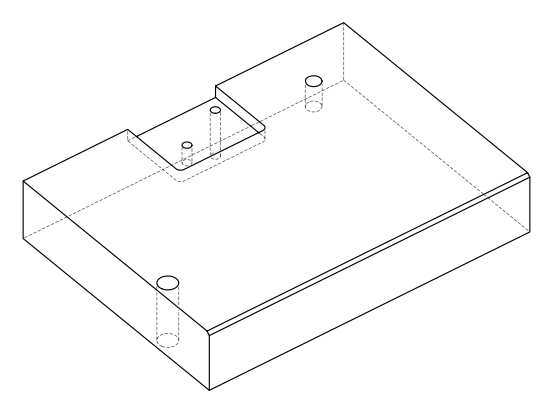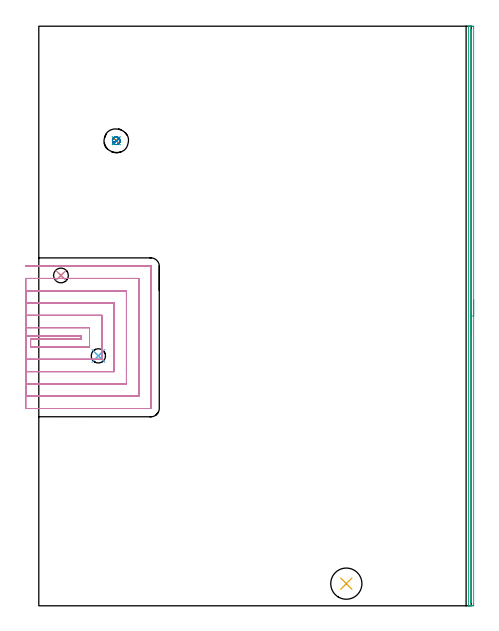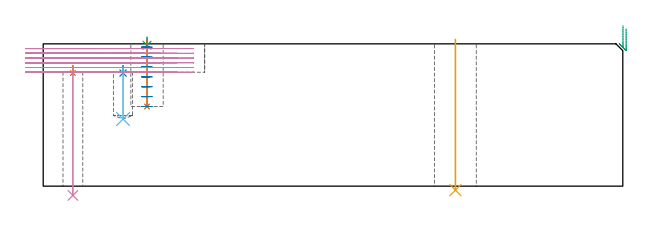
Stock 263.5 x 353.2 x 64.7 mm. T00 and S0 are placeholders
(PLAN: 10 operations, 7 tool changes, 26.4 min)
(1 SPOT_DRILL | STEP1HOLE | NXT0321_9005460120000 | 0.03 min | 1343 mm3)
(2 SPOT_DRILL_1 | STEP1POCKET | NXT0321_9005460120000 | 0.03 min | 1342 mm3)
(3 SPOT_DRILL_2 | STEP1POCKET_1 | NXT0321_9005460120000 | 0.03 min | 2 mm3)
(4 DRILL_THROUGH_HOLE_INTO_CENTER | STEP1HOLE | UGT0301_485 | 0.24 min | 3322 mm3)
(5 INDEXABLE_INSERT_DRILL_THROUGH_HOLE_FROM_SOLID | STEP1HOLE_1 | NXT0302_009 | 0.28 min | 18322 mm3)
(6 DRILL_BLIND_HOLE_INTO_CENTER | STEP1POCKET | NXT0301_058 | 0.1 min | 1235 mm3)
(7 DRILL_BLIND_HOLE_INTO_CENTER_1 | STEP1POCKET_1 | NXT0301_128 | 0.12 min | 3093 mm3)
(8 MILL_ROUGH_BLIND_HOLE_CONTOUR | STEP1POCKET_1 | NXT0201_013 | Spiral | 0.71 min | 1737 mm3)
(9 AREA_MILL | FG_CHAMFER_SURFACE | UGT0205_001 | 5.79 min | 1702 mm3)
(10 MILL_SLOT | SLOT_PARTIAL_RECTANGULAR | NXT0201_013 | Follow Part, ap 2.5, ae 75% | 19.05 min | 88760 mm3)
(TOOL NXT0321_9005460120000 | NC Spot Drill, 142deg, 12mm, Carbide, Uncoated | D12 PA142 FL30 Z2)
(TOOL UGT0301_485 | Carbide Drill 9.0 mm | D9 PA118 FL81 Z2)
(TOOL NXT0302_009 | Index. Insert Drill 19mm [880-D1900L25-05] | D19 PA176 FL95 Z2)
(TOOL NXT0301_058 | Carbide Drill 8.7mm [860.1-0870-026A1-MM 2214] | D8.7 PA140 FL47 Z2)
(TOOL NXT0301_128 | Carbide Drill 12mm [861.1-1200-036A1-GP GC34] | D12 PA150 FL37.4 Z2)
(TOOL NXT0201_013 | ENDMILL 10mm | D10 FL30 Z4)
(TOOL UGT0205_001 | Chamfer Mill 20 x 3 x 45 deg. | D20 FL50 Z2)
(OP 1 SPOT_DRILL)
G17 G21 G94 G90
T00 M6
G54
G17 G0 G90 X13.5 Y201.3 S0 M3
G43 Z74.7 H0
G94 G81 G98 Z51.413 F250. R54.8
G80
M5
M2
(OP 2 SPOT_DRILL_1)
G17 G21 G94 G90
T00 M6
G54
G17 G0 G90 X36.3 Y152.3 S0 M3
G43 Z74.7 H0
G94 G81 G98 Z51.426 F250. R54.8
G80
M5
M2
(OP 3 SPOT_DRILL_2)
G17 G21 G94 G90
T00 M6
G54
G17 G0 G90 X47.2 Y283.4 S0 M3
G43 Z74.7 H0
G94 G81 G98 Z64.067 F250. R67.7
G80
M5
M2
(OP 4 DRILL_THROUGH_HOLE_INTO_CENTER)
G17 G21 G94 G90
T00 M6
G54
G17 G0 G90 X13.5 Y201.3 S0 M3
G43 Z74.7 H0
G94 G73 G98 Z-4.204 F250. Q8.001 R53.8
G80
M5
M2
(OP 5 INDEXABLE_INSERT_DRILL_THROUGH_HOLE_FROM_SOLID)
G17 G21 G94 G90
T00 M6
G54
G17 G0 G90 X187.4 Y13.5 S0 M3
G43 Z74.7 H1
G94 G81 G98 Z-1.832 F250. R66.7
G80
M5
M2
(OP 6 DRILL_BLIND_HOLE_INTO_CENTER)
G17 G21 G94 G90
T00 M6
G54
G17 G0 G90 X36.3 Y152.3 S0 M3
G43 Z74.7 H1
G94 G81 G98 Z30.5 F250. R53.8
G80
M5
M2
(OP 7 DRILL_BLIND_HOLE_INTO_CENTER_1)
G17 G21 G94 G90
T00 M6
G54
G17 G0 G90 X47.2 Y283.4 S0 M3
G43 Z74.7 H1
G94 G81 G98 Z36.2 F250. R66.7
G80
M5
M2
(OP 8 MILL_ROUGH_BLIND_HOLE_CONTOUR)
G17 G21 G94 G90
T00 M6
G54
G17 G0 G90 X47.2 Y283.4 S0 M3
G43 Z74.7 H0
Z63.2
G94 G3 X47.403 Y285.547 R1.083 F250.
X44.892 Y283.84 R2.147
X46.76 Y281.092 R2.35
X44.892 Y283.84 R-2.35
X45.826 Y282.466 R1.175
X47.2 Y283.4 R1.175
G0 Z58.7
G3 X47.403 Y285.547 R1.083
X44.892 Y283.84 R2.147
X46.76 Y281.092 R2.35
X44.892 Y283.84 R-2.35
X45.826 Y282.466 R1.175
X47.2 Y283.4 R1.175
G0 Z54.2
G3 X47.403 Y285.547 R1.083
X44.892 Y283.84 R2.147
X46.76 Y281.092 R2.35
X44.892 Y283.84 R-2.35
X45.826 Y282.466 R1.175
X47.2 Y283.4 R1.175
G0 Z49.7
G3 X47.403 Y285.547 R1.083
X44.892 Y283.84 R2.147
X46.76 Y281.092 R2.35
X44.892 Y283.84 R-2.35
X45.826 Y282.466 R1.175
X47.2 Y283.4 R1.175
G0 Z45.2
G3 X47.403 Y285.547 R1.083
X44.892 Y283.84 R2.147
X46.76 Y281.092 R2.35
X44.892 Y283.84 R-2.35
X45.826 Y282.466 R1.175
X47.2 Y283.4 R1.175
G0 Z40.7
G3 X47.403 Y285.547 R1.083
X44.892 Y283.84 R2.147
X46.76 Y281.092 R2.35
X44.892 Y283.84 R-2.35
X45.826 Y282.466 R1.175
X47.2 Y283.4 R1.175
G0 Z36.2
G3 X47.403 Y285.547 R1.083
X44.892 Y283.84 R2.147
X46.76 Y281.092 R2.35
X44.892 Y283.84 R-2.35
X45.826 Y282.466 R1.175
X47.2 Y283.4 R1.175
G0 Z74.7
M5
M2
(OP 9 AREA_MILL)
G17 G21 G94 G90
T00 M6
G54
G17 G0 G90 X265. Y186.6 S1061 M3
G43 Z74.7 H0
Z71.6
G94 G1 Y186.562 Z70.728 F250.
Y186.448 Z69.864
Y186.259 Z69.012
Y185.997 Z68.18
Y185.663 Z67.374
Y185.26 Z66.6
Y184.792 Z65.864
Y184.26 Z65.172
Y183.671 Z64.529
Y183.028 Z63.94
Y182.336 Z63.408
Y181.6 Z62.94
Y180.826 Z62.537
Y180.02 Z62.203
Y179.188 Z61.941
Y178.337 Z61.752
Y177.472 Z61.638
Y176.6 Z61.6
Y0.618
X264.998 Y0.362
X264.993 Y0.01 Z61.601
X264.751 Y0. Z61.843
X264.215 Z62.382
X263.883 Z62.712
X263.348 Z63.248
X263.016 Z63.578
X262.091 Z64.509
X261.995 Y0.001 Z64.597
X261.945 Y0.003 Z64.646
X261.902 Y0.01 Z64.688
X261.9 Y0.171 Z64.7
Y353.029
X261.903 Y353.19 Z64.688
X261.994 Y353.198 Z64.598
X262.091 Y353.2 Z64.509
X262.353 Z64.246
X263.016 Z63.578
X264.215 Z62.382
X264.751 Y353.196 Z61.843
X264.993 Y353.19 Z61.601
X264.998 Y352.838 Z61.6
X265. Y352.583
Y352.325
Y176.6
X263.586 Z63.014
Y2.711
X263.584 Y2.404 Z63.016
X263.582 Y2.202 Z63.018
X263.579 Y2.019 Z63.021
X263.403 Y2.006 Z63.197
X263.332 Y2.01 Z63.268
X263.321 Y2.014 Z63.279
X263.319 Y2.037 Z63.281
X263.316 Y2.096 Z63.284
X263.315 Y2.404 Z63.285
X263.314 Y2.684 Z63.286
Y350.489
X263.315 Y350.796 Z63.285
X263.318 Y351.076 Z63.282
X263.321 Y351.162 Z63.279
X263.323 Y351.19 Z63.277
X263.344 Y351.192 Z63.256
X263.494 Y351.197 Z63.106
X263.568 Y351.19 Z63.032
X263.579 Y351.186 Z63.021
X263.581 Y351.163 Z63.019
X263.584 Y351.104 Z63.016
X263.585 Y350.796 Z63.015
X263.586 Y350.489 Z63.014
Y176.6
Y175.728 Z63.052
Y174.864 Z63.166
Y174.012 Z63.355
Y173.18 Z63.617
Y172.374 Z63.951
Y171.6 Z64.354
Y170.864 Z64.823
Y170.172 Z65.354
Y169.529 Z65.943
Y168.94 Z66.586
Y168.409 Z67.278
Y167.94 Z68.014
Y167.537 Z68.788
Y167.203 Z69.594
Y166.941 Z70.426
Y166.752 Z71.278
Y166.638 Z72.143
Y166.6 Z73.014
G0 Z74.7
M5
M2
(OP 10 MILL_SLOT)
G17 G21 G94 G90
T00 M6
G54
G17 G0 G90 X-8. Y164.5 S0 M3
G43 Z74.7 H0
Z62.55
G94 G1 X-5. F250.
X25.9 F500.
Y162.7
X-5.
Y157.7
X30.9
Y169.5
X-5.
X-8. F250.
Y150.2
X-5.
X38.4 F500.
Y177.
X-5.
X-8. F250.
Y142.7
X-5.
X45.9 F500.
Y184.5
X-5.
X-8. F250.
Y135.2
X-5.
X53.4 F500.
Y192.
X-5.
X-8. F250.
Y127.7
X-5.
X60.9 F500.
Y199.5
X-5.
X-8. F250.
Y120.2
X-5.
X68.3 F500.
X68.355 Y120.205
X68.395 Y120.245
X68.4 Y120.3
Y206.9
X68.395 Y206.955
X68.355 Y206.995
X68.3 Y207.
X-5.
X-8. F250.
G0 Y164.5 Z60.4
G1 X-5.
X25.9 F500.
Y162.7
X-5.
Y157.7
X30.9
Y169.5
X-5.
X-8. F250.
Y150.2
X-5.
X38.4 F500.
Y177.
X-5.
X-8. F250.
Y142.7
X-5.
X45.9 F500.
Y184.5
X-5.
X-8. F250.
Y135.2
X-5.
X53.4 F500.
Y192.
X-5.
X-8. F250.
Y127.7
X-5.
X60.9 F500.
Y199.5
X-5.
X-8. F250.
Y120.2
X-5.
X68.3 F500.
X68.355 Y120.205
X68.395 Y120.245
X68.4 Y120.3
Y206.9
X68.395 Y206.955
X68.355 Y206.995
X68.3 Y207.
X-5.
X-8. F250.
G0 Y164.5 Z58.25
G1 X-5.
X25.9 F500.
Y162.7
X-5.
Y157.7
X30.9
Y169.5
X-5.
X-8. F250.
Y150.2
X-5.
X38.4 F500.
Y177.
X-5.
X-8. F250.
Y142.7
X-5.
X45.9 F500.
Y184.5
X-5.
X-8. F250.
Y135.2
X-5.
X53.4 F500.
Y192.
X-5.
X-8. F250.
Y127.7
X-5.
X60.9 F500.
Y199.5
X-5.
X-8. F250.
Y120.2
X-5.
X68.3 F500.
X68.355 Y120.205
X68.395 Y120.245
X68.4 Y120.3
Y206.9
X68.395 Y206.955
X68.355 Y206.995
X68.3 Y207.
X-5.
X-8. F250.
G0 Y164.5 Z56.1
G1 X-5.
X25.9 F500.
Y162.7
X-5.
Y157.7
X30.9
Y169.5
X-5.
X-8. F250.
Y150.2
X-5.
X38.4 F500.
Y177.
X-5.
X-8. F250.
Y142.7
X-5.
X45.9 F500.
Y184.5
X-5.
X-8. F250.
Y135.2
X-5.
X53.4 F500.
Y192.
X-5.
X-8. F250.
Y127.7
X-5.
X60.9 F500.
Y199.5
X-5.
X-8. F250.
Y120.2
X-5.
X68.3 F500.
X68.355 Y120.205
X68.395 Y120.245
X68.4 Y120.3
Y206.9
X68.395 Y206.955
X68.355 Y206.995
X68.3 Y207.
X-5.
X-8. F250.
G0 Y164.5 Z53.95
G1 X-5.
X25.9 F500.
Y162.7
X-5.
Y157.7
X30.9
Y169.5
X-5.
X-8. F250.
Y150.2
X-5.
X38.4 F500.
Y177.
X-5.
X-8. F250.
Y142.7
X-5.
X45.9 F500.
Y184.5
X-5.
X-8. F250.
Y135.2
X-5.
X53.4 F500.
Y192.
X-5.
X-8. F250.
Y127.7
X-5.
X60.9 F500.
Y199.5
X-5.
X-8. F250.
Y120.2
X-5.
X68.3 F500.
X68.355 Y120.205
X68.395 Y120.245
X68.4 Y120.3
Y206.9
X68.395 Y206.955
X68.355 Y206.995
X68.3 Y207.
X-5.
X-8. F250.
G0 Y164.5 Z51.8
G1 X-5.
X25.9 F500.
Y162.7
X-5.
Y157.7
X30.9
Y169.5
X-5.
X-8. F250.
Y150.2
X-5.
X38.4 F500.
Y177.
X-5.
X-8. F250.
Y142.7
X-5.
X45.9 F500.
Y184.5
X-5.
X-8. F250.
Y135.2
X-5.
X53.4 F500.
Y192.
X-5.
X-8. F250.
Y127.7
X-5.
X60.9 F500.
Y199.5
X-5.
X-8. F250.
Y120.2
X-5.
X68.3 F500.
X68.355 Y120.205
X68.395 Y120.245
X68.4 Y120.3
Y206.9
X68.395 Y206.955
X68.355 Y206.995
X68.3 Y207.
X-5.
X-8. F250.
G0 Z74.7
M5
M2
